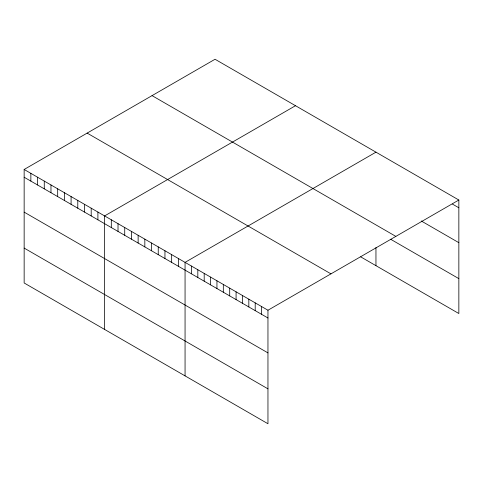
<?xml version="1.0" encoding="UTF-8"?>
<svg xmlns="http://www.w3.org/2000/svg" width="483" height="483" viewBox="0 0 483 483"><rect width="100%" height="100%" fill="white"/><g stroke="black" fill="none" stroke-linecap="round" stroke-linejoin="round"><path stroke-width="0.72" d="M24.15 169.473L267.956 310.231L267.956 423.742L24.15 282.978L24.15 169.473L215.044 59.258L458.85 200.022L458.85 313.527L360.716 256.871M295.499 105.711L104.606 215.919L104.606 329.43M375.955 152.163L185.061 262.372L185.061 375.883M267.956 310.231L458.85 200.022M452.474 204.104L458.85 207.787M421.23 220.96L458.85 242.683M152.048 95.628L395.855 236.392M390.62 239.242L458.85 278.637M87.145 133.103L330.952 273.861M24.15 177.237L267.956 317.995M24.15 212.128L267.956 352.892M24.15 248.081L267.956 388.845M375.955 247.525L375.955 265.668M261.581 306.548L261.581 314.312M255.205 302.871L255.205 310.635M248.83 299.188L248.83 306.953M242.454 295.505L242.454 303.27M236.078 291.823L236.078 299.587M229.703 288.146L229.703 295.91M223.321 284.463L223.321 292.227M216.945 280.78L216.945 288.544M210.57 277.097L210.57 284.861M204.194 273.42L204.194 281.178M197.819 269.737L197.819 277.502M191.443 266.055L191.443 273.819M178.36 258.502L178.36 266.266M171.652 254.632L171.652 262.396M164.951 250.762L164.951 258.526M158.243 246.891L158.243 254.656M151.541 243.021L151.541 250.78M144.834 239.145L144.834 246.91M138.132 235.275L138.132 243.04M131.424 231.405L131.424 239.17M124.723 227.535L124.723 235.299M118.015 223.665L118.015 231.429M111.313 219.795L111.313 227.553M97.904 212.049L97.904 219.813M91.196 208.179L91.196 215.943M84.495 204.309L84.495 212.073M77.787 200.439L77.787 208.203M71.086 196.569L71.086 204.333M64.378 192.699L64.378 200.457M57.676 188.823L57.676 196.587M50.969 184.953L50.969 192.717M44.267 181.083L44.267 188.847M37.559 177.213L37.559 184.977M30.858 173.343L30.858 181.107"/></g></svg>
